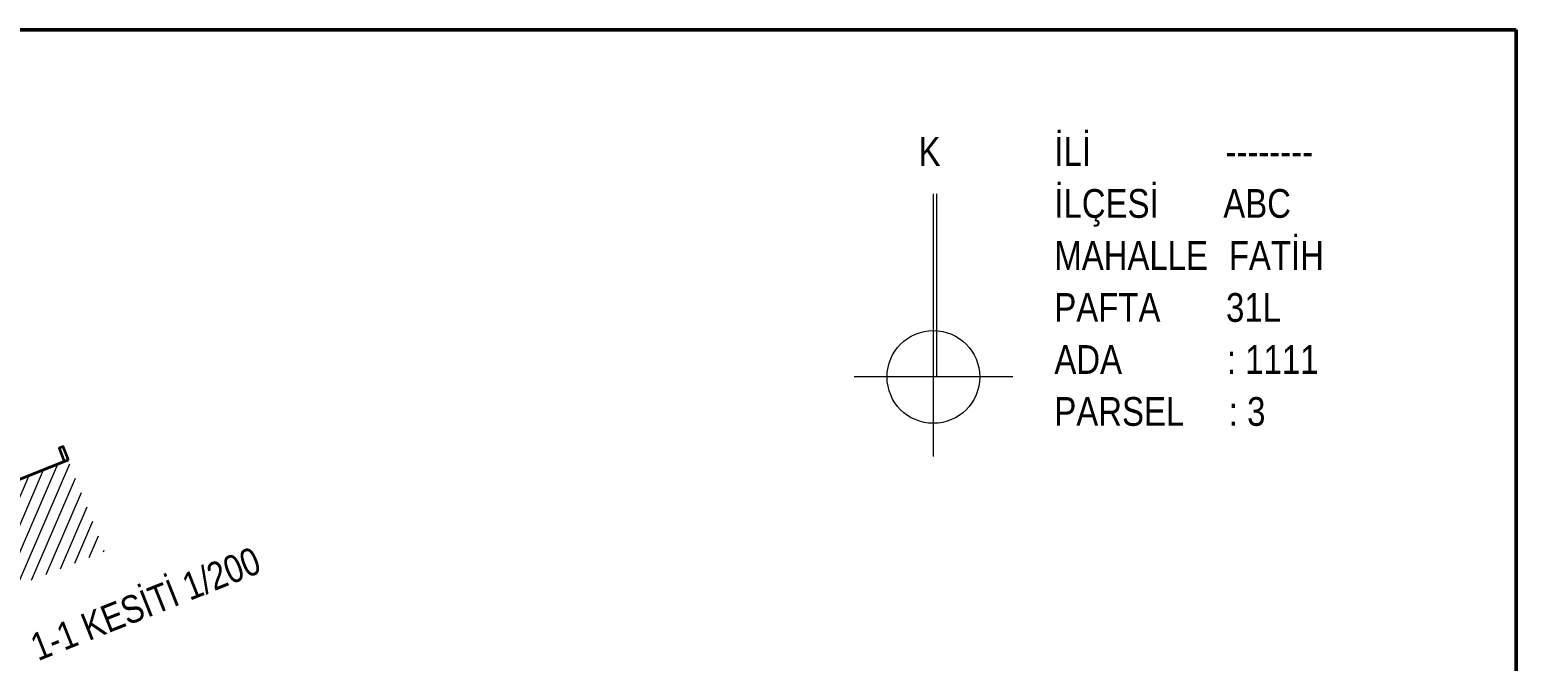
# Model space of a CAD drawing. Header units: millimetres. Extents: x 1811019 to 3717122, y -501178 to -243171.
# Drawn here: x 1823348 to 1824642, y -243780 to -243230 of the extents above; entities that cross this region are included whole.
import ezdxf

# ---------------------------------------------------------------- set-up
doc = ezdxf.new("R2010")
doc.units = ezdxf.units.MM
for name, color, linetype, lineweight in [('a_duvar', 255, 'Continuous', 35), ('a_görünüş_kalın', 20, 'Continuous', 40), ('a_hatch_misc', 251, 'Continuous', 15), ('a_not_malzeme_text', 252, 'Continuous', 5), ('a_not_misc', 144, 'Continuous', 5), ('a_not_text', 7, 'Continuous', 13), ('a_çerçeve_line', 7, 'Continuous', 50)]:
    doc.layers.add(name, color=color, linetype=linetype, lineweight=lineweight)
doc.styles.get("Standard").update_dxf_attribs({"font": 'ARIALN.TTF'})

# ---------------------------------------------------------------- blocks, each defined once
blk = doc.blocks.new('kesti_vaziyet')
at = {"layer": 'a_hatch_misc'}
h = blk.add_hatch(dxfattribs=at)
h.set_pattern_fill('ANSI31', color=256, scale=3)
h.set_pattern_definition([(45, (-1846351.883, 237468.642), (-6.73519209, 6.73519209), [])])
h.paths.add_polyline_path([(0, 0), (0, -80), (2160.5, -80), (2160.5, 5.5), (1980.5, 5.5), (1980.5, -7), (1795.5, -7), (1795.5, -17), (1798, -17), (1798, -19.5), (1726.7, -19.5), (1726.7, -17), (1729.2, -17), (1729.2, -7), (1455.5, -7), (1455.5, 5.5), (1420.5, 5.5), (1420.5, 2.5), (1218.5, 2.5), (1218.5, -10.5), (1082.2, -10.5), (1082.2, -27.5), (1009.7, -27.5), (1009.7, -10.5), (746, -10.5), (746, 2.5), (711, 2.5), (711, 0), (511.1, 0), (511.1, -12.5), (309.8, -12.5), (309.8, -30), (241.1, -30), (241.1, -12.5), (111.1, -12.5), (111.1, 0)])
at = {"layer": 'a_duvar'}
blk.add_lwpolyline([(2160.5, 5.5), (2160.5, 18), (2156.7, 18), (2156.7, 5.5)], dxfattribs=at)
at = {"layer": 'a_görünüş_kalın'}
blk.add_line((2160.5, 5.5), (1978, 5.5), dxfattribs=at)

msp = doc.modelspace()

# ---------------------------------------------------------------- linework, layer by layer
at = {"layer": 'a_not_misc'}
for p, q in [((1824134.8, -243601.6), (1824134.8, -243373.1)), ((1824137.9, -243532.5), (1824137.9, -243373.1)), ((1824203.9, -243532.5), (1824065.8, -243532.5))]:
    msp.add_line(p, q, dxfattribs=at)
msp.add_circle((1824134.8, -243532.5), 40.3, dxfattribs=at)
at = {"layer": 'a_çerçeve_line'}
for q in [(1819542.6, -243230.4), (1824642, -246230.4)]:
    msp.add_line((1824642, -243230.4), q, dxfattribs=at)

# ---------------------------------------------------------------- block references
at = {"layer": 'a_not_malzeme_text', "rotation": 21.69869791178304}
msp.add_blockref('kesti_vaziyet', (1821376.7, -244408.6), dxfattribs=at)

# ---------------------------------------------------------------- texts
at = {"layer": 'a_not_text'}
for s, p in [('K', (1824121.9, -243348.8)), ('İLİ ', (1824240.1, -243348.8)), ('--------', (1824389, -243348.8)), ('İLÇESİ', (1824240.1, -243394)), ('ABC', (1824387.1, -243394)), ('MAHALLE ', (1824240.1, -243439.3)), ('FATİH', (1824391.9, -243439.3)), ('PAFTA', (1824240.1, -243484.5)), ('31L', (1824389.5, -243484.5)), ('ADA ', (1824240.1, -243529.8)), (': 1111', (1824390.3, -243529.8)), ('PARSEL', (1824240.1, -243575)), (': 3', (1824391.9, -243575))]:
    msp.add_text(s, height=25, dxfattribs=at).set_placement(p)
msp.add_text('1-1 KESİTİ 1/200', height=24, rotation=21.6987, dxfattribs=at).set_placement((1823355.6, -243779.9))

doc.saveas('drawing.dxf')
